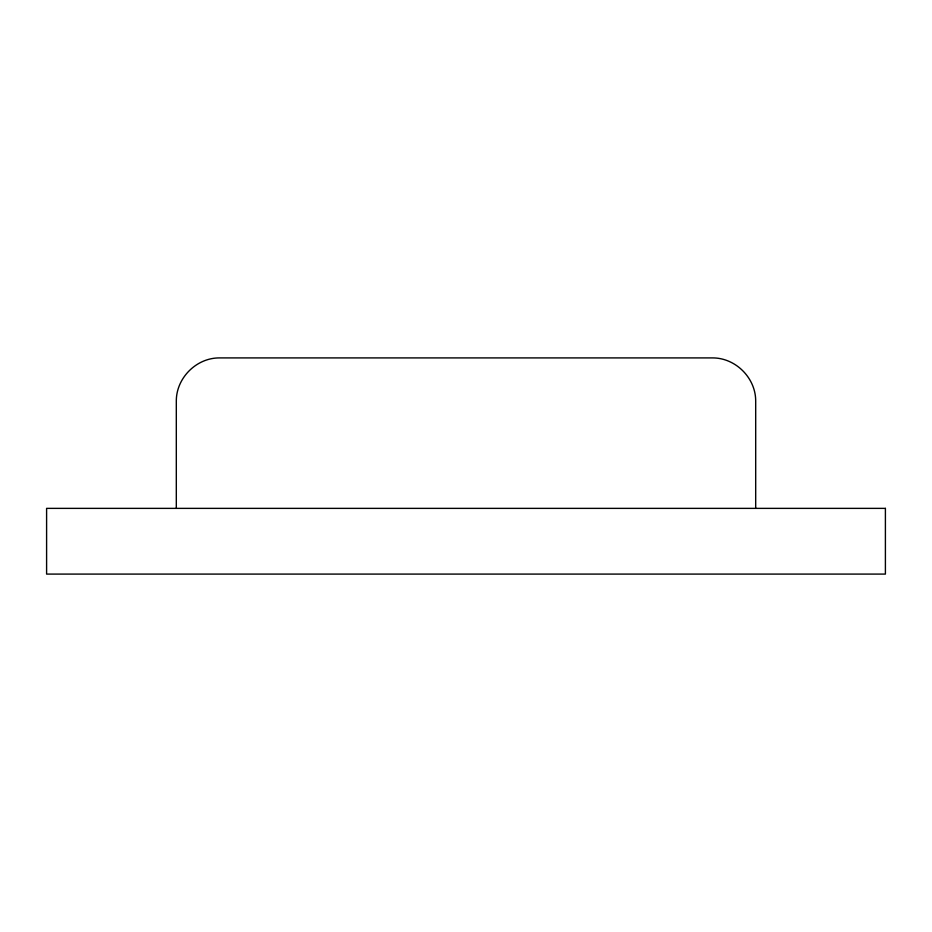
<?xml version="1.0" encoding="UTF-8"?>
<svg xmlns="http://www.w3.org/2000/svg" width="932" height="932" viewBox="0 0 932 932"><rect width="100%" height="100%" fill="white"/><g stroke="black" fill="none" stroke-linecap="round" stroke-linejoin="round"><path stroke-width="1.4" d="M755.689 508.371L755.689 401.144C755.829 378.008 735.593 357.76 712.456 357.911L219.544 357.911C196.407 357.76 176.171 378.008 176.311 401.144L176.311 508.371M885.4 508.371L46.6 508.371L46.6 574.089L885.4 574.089L885.4 508.371"/></g></svg>
